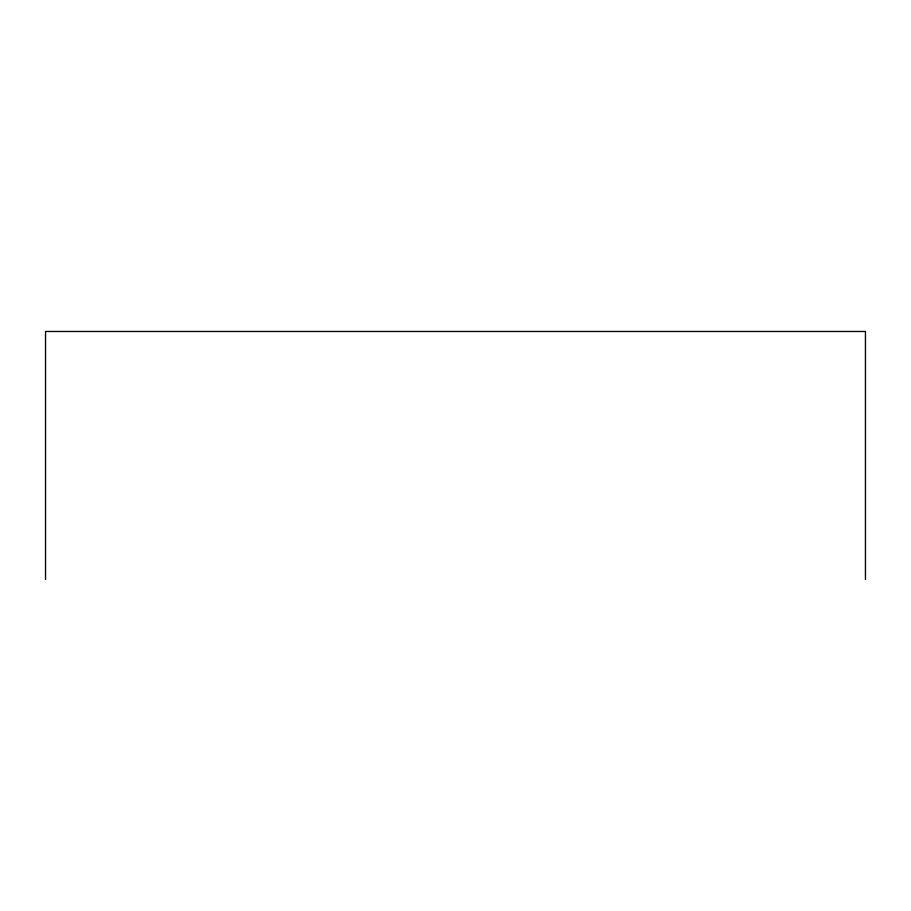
<?xml version="1.0" encoding="UTF-8"?>
<svg xmlns="http://www.w3.org/2000/svg" width="911" height="911" viewBox="0 0 911 911"><rect width="100%" height="100%" fill="white"/><g stroke="black" fill="none" stroke-linecap="round" stroke-linejoin="round"><path stroke-width="1.37" d="M865.45 579.521L865.45 331.479L45.55 331.479L45.55 579.521"/></g></svg>
